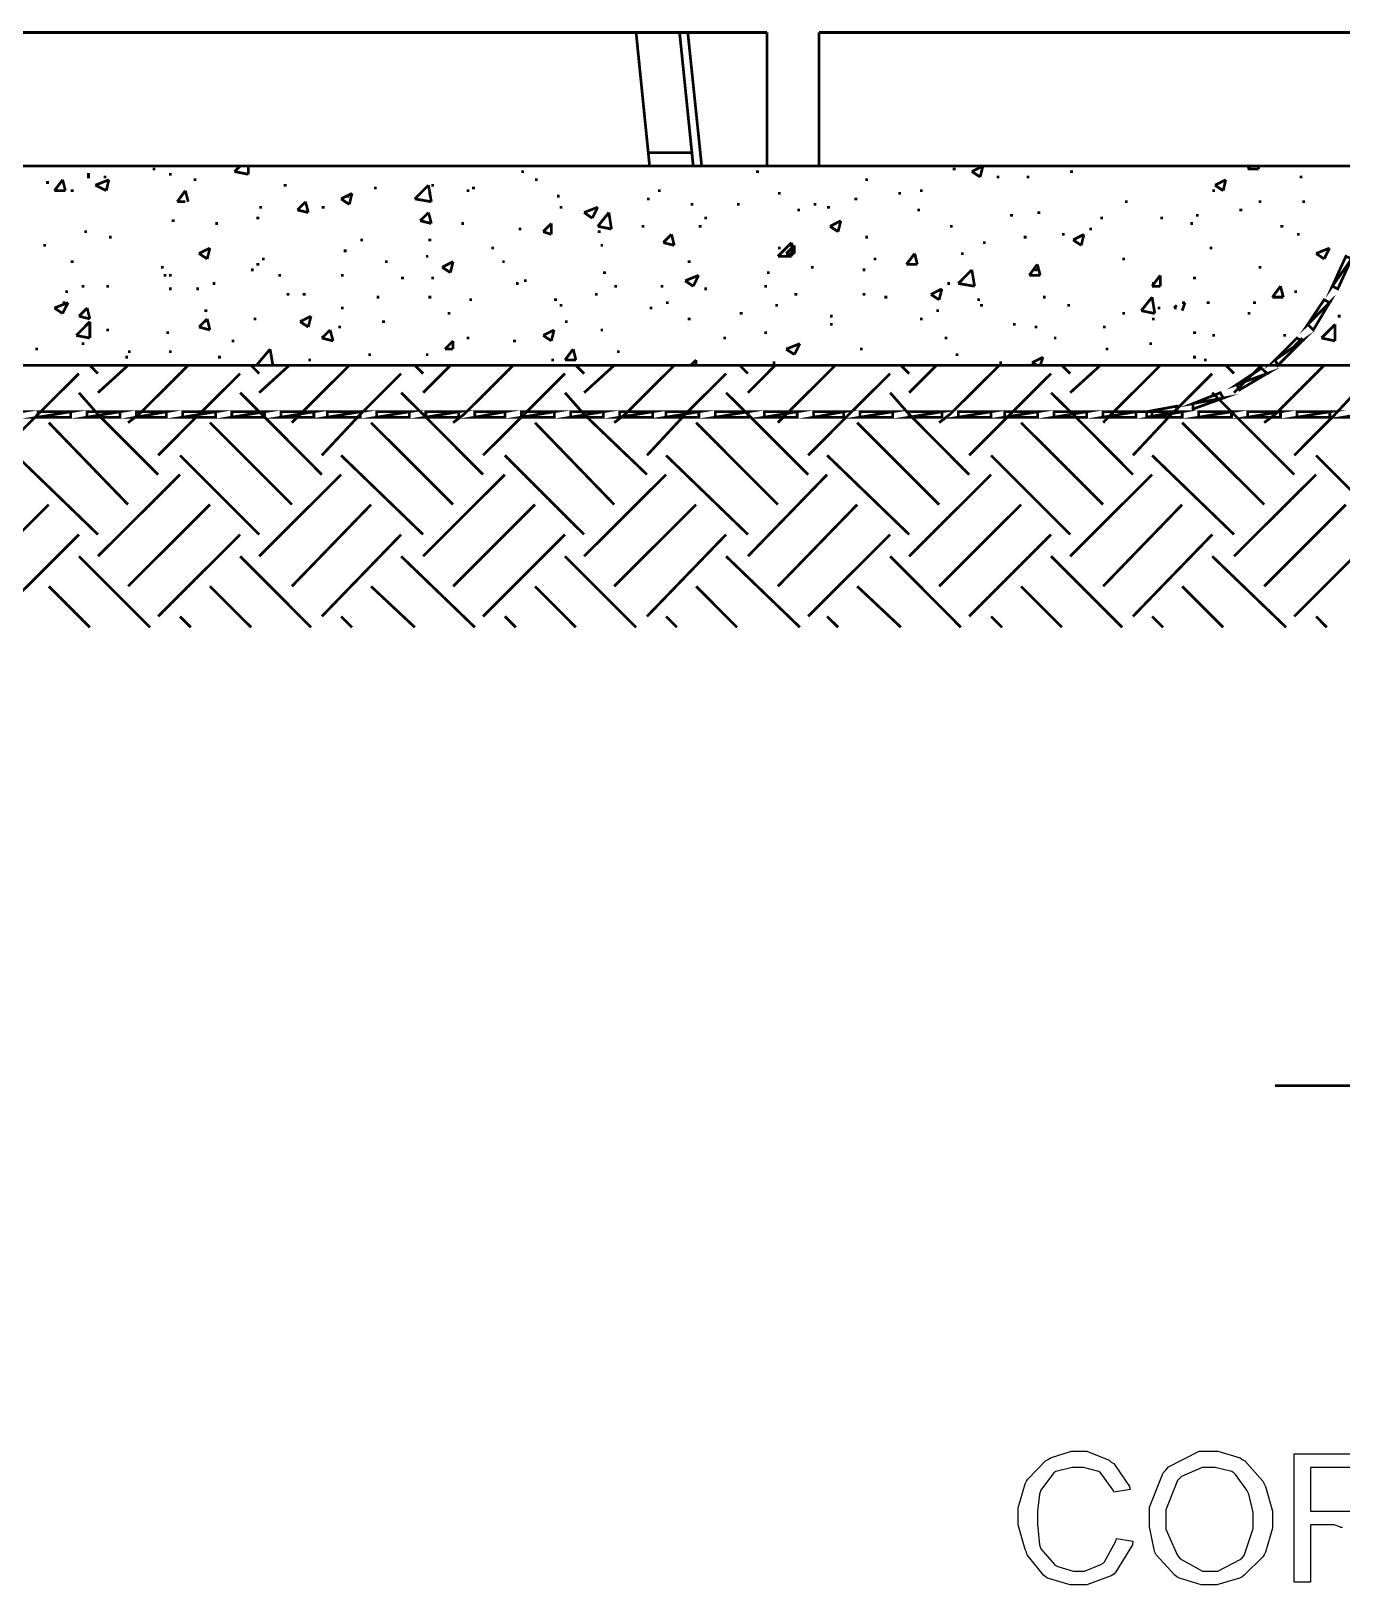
# Model space of a CAD drawing. Header units: metres. Extents: x 3290 to 4536, y 1562 to 1983.
# Drawn here: x 4028.72 to 4039.74, y 1669.07 to 1682.15 of the extents above; entities that cross this region are included whole.
import ezdxf

# ---------------------------------------------------------------- set-up
doc = ezdxf.new("R2010")
doc.units = ezdxf.units.M
for name, color, linetype in [('C00-00-00-BLACK', 7, 'Continuous'), ('C00-00-FF', 5, 'Continuous'), ('C00-FF-00', 3, 'Continuous'), ('C95-49-00', 34, 'Continuous')]:
    doc.layers.add(name, color=color, linetype=linetype)

msp = doc.modelspace()

# ---------------------------------------------------------------- linework, layer by layer
at = {"layer": 'C00-00-00-BLACK', "const_width": 0.0229}
for points in [[(4034.906, 1682.134), (4025.903, 1682.134)], [(4033.804, 1682.134), (4033.918, 1681.01)], [(4034.17, 1682.134), (4034.285, 1681.01)], [(4034.239, 1682.134), (4034.356, 1681.01)], [(4034.906, 1681.01), (4034.906, 1682.134)], [(4039.96, 1682.134), (4035.343, 1682.134)], [(4035.343, 1681.01), (4035.343, 1682.134)], [(4034.285, 1681.124), (4033.896, 1681.124)], [(4066.947, 1681.01), (4018.047, 1681.01)], [(4029.187, 1680.941), (4029.21, 1680.941)], [(4029.739, 1680.986), (4029.761, 1680.986)], [(4029.876, 1680.941), (4029.899, 1680.941)], [(4030.426, 1680.964), (4030.474, 1681.01)], [(4030.426, 1680.964), (4030.543, 1680.941)], [(4030.543, 1680.941), (4030.543, 1681.01)], [(4032.84, 1680.964), (4032.862, 1680.964)], [(4033.873, 1681.01), (4033.896, 1681.01)], [(4034.814, 1680.964), (4034.837, 1680.964)], [(4036.468, 1680.986), (4036.491, 1680.986)], [(4036.628, 1680.964), (4036.721, 1681.01)], [(4036.628, 1680.964), (4036.698, 1680.918)], [(4036.698, 1680.918), (4036.721, 1681.01)], [(4037.455, 1680.964), (4037.48, 1680.964)], [(4038.948, 1680.986), (4038.971, 1681.01)], [(4038.948, 1680.986), (4039.041, 1680.986)], [(4039.041, 1680.986), (4039.041, 1681.01)], [(4028.842, 1680.872), (4028.865, 1680.872)], [(4028.912, 1680.803), (4028.981, 1680.895)], [(4028.912, 1680.803), (4029.004, 1680.803)], [(4029.004, 1680.803), (4028.981, 1680.895)], [(4029.049, 1680.803), (4029.073, 1680.803)], [(4029.187, 1680.918), (4029.21, 1680.918)], [(4029.256, 1680.849), (4029.37, 1680.895)], [(4029.256, 1680.849), (4029.348, 1680.803)], [(4029.325, 1680.918), (4029.348, 1680.918)], [(4029.348, 1680.803), (4029.37, 1680.895)], [(4029.945, 1680.71), (4030.013, 1680.803)], [(4030.037, 1680.71), (4030.013, 1680.803)], [(4030.083, 1680.895), (4030.105, 1680.895)], [(4030.841, 1680.849), (4030.864, 1680.849)], [(4031.599, 1680.826), (4031.622, 1680.826)], [(4031.943, 1680.734), (4032.058, 1680.849)], [(4032.082, 1680.71), (4032.058, 1680.849)], [(4032.082, 1680.849), (4032.105, 1680.849)], [(4032.379, 1680.803), (4032.402, 1680.803)], [(4032.425, 1680.826), (4032.448, 1680.826)], [(4032.954, 1680.895), (4032.977, 1680.895)], [(4033.988, 1680.803), (4034.01, 1680.803)], [(4035.732, 1680.895), (4035.756, 1680.895)], [(4036.192, 1680.803), (4036.215, 1680.803)], [(4036.836, 1680.918), (4036.859, 1680.918)], [(4037.088, 1680.918), (4037.111, 1680.918)], [(4038.65, 1680.803), (4038.673, 1680.803)], [(4038.673, 1680.849), (4038.764, 1680.895)], [(4038.673, 1680.849), (4038.742, 1680.803)], [(4038.742, 1680.803), (4038.764, 1680.895)], [(4039.385, 1680.918), (4039.408, 1680.918)], [(4029.945, 1680.71), (4030.013, 1680.71)], [(4030.955, 1680.641), (4031.024, 1680.71)], [(4031.047, 1680.619), (4031.024, 1680.71)], [(4031.323, 1680.734), (4031.415, 1680.781)], [(4031.323, 1680.734), (4031.392, 1680.687)], [(4031.37, 1680.757), (4031.392, 1680.757)], [(4031.392, 1680.687), (4031.415, 1680.781)], [(4031.943, 1680.734), (4032.082, 1680.71)], [(4032.058, 1680.781), (4032.082, 1680.781)], [(4033.138, 1680.757), (4033.161, 1680.757)], [(4033.896, 1680.734), (4033.918, 1680.734)], [(4034.262, 1680.687), (4034.285, 1680.687)], [(4034.653, 1680.687), (4034.676, 1680.687)], [(4034.997, 1680.781), (4035.02, 1680.781)], [(4035.297, 1680.687), (4035.32, 1680.687)], [(4035.641, 1680.734), (4035.664, 1680.734)], [(4036.009, 1680.781), (4036.032, 1680.781)], [(4037.915, 1680.71), (4037.938, 1680.71)], [(4039.041, 1680.71), (4039.064, 1680.71)], [(4039.408, 1680.71), (4039.431, 1680.71)], [(4029.899, 1680.55), (4029.923, 1680.55)], [(4030.611, 1680.572), (4030.634, 1680.572)], [(4030.634, 1680.664), (4030.657, 1680.664)], [(4030.955, 1680.641), (4031.047, 1680.619)], [(4031.161, 1680.664), (4031.184, 1680.664)], [(4031.988, 1680.55), (4032.058, 1680.619)], [(4031.988, 1680.55), (4032.082, 1680.527)], [(4032.082, 1680.527), (4032.058, 1680.619)], [(4033.161, 1680.664), (4033.183, 1680.664)], [(4033.367, 1680.619), (4033.482, 1680.664)], [(4033.367, 1680.619), (4033.435, 1680.572)], [(4033.435, 1680.572), (4033.482, 1680.664)], [(4033.482, 1680.503), (4033.575, 1680.619)], [(4033.55, 1680.595), (4033.575, 1680.595)], [(4033.597, 1680.48), (4033.575, 1680.619)], [(4034.379, 1680.572), (4034.401, 1680.572)], [(4035.159, 1680.641), (4035.182, 1680.641)], [(4035.411, 1680.664), (4035.435, 1680.664)], [(4035.435, 1680.503), (4035.526, 1680.55)], [(4035.503, 1680.458), (4035.526, 1680.55)], [(4036.17, 1680.641), (4036.192, 1680.641)], [(4036.95, 1680.595), (4036.974, 1680.595)], [(4037.179, 1680.619), (4037.203, 1680.619)], [(4037.709, 1680.572), (4037.732, 1680.572)], [(4038.213, 1680.572), (4038.236, 1680.572)], [(4038.513, 1680.595), (4038.535, 1680.595)], [(4038.879, 1680.641), (4038.902, 1680.641)], [(4029.164, 1680.458), (4029.187, 1680.458)], [(4029.37, 1680.412), (4029.393, 1680.412)], [(4030.266, 1680.527), (4030.289, 1680.527)], [(4032.334, 1680.527), (4032.357, 1680.527)], [(4032.817, 1680.48), (4032.84, 1680.48)], [(4033.023, 1680.458), (4033.092, 1680.527)], [(4033.023, 1680.458), (4033.092, 1680.435)], [(4033.092, 1680.435), (4033.092, 1680.527)], [(4033.482, 1680.503), (4033.597, 1680.48)], [(4033.482, 1680.458), (4033.505, 1680.458)], [(4033.85, 1680.503), (4033.873, 1680.503)], [(4034.033, 1680.366), (4034.102, 1680.435)], [(4034.125, 1680.343), (4034.102, 1680.435)], [(4034.331, 1680.503), (4034.356, 1680.503)], [(4035.435, 1680.503), (4035.503, 1680.458)], [(4035.732, 1680.412), (4035.756, 1680.412)], [(4036.444, 1680.503), (4036.468, 1680.503)], [(4037.065, 1680.412), (4037.088, 1680.412)], [(4037.386, 1680.435), (4037.409, 1680.435)], [(4037.48, 1680.389), (4037.571, 1680.435)], [(4037.548, 1680.343), (4037.571, 1680.435)], [(4037.617, 1680.48), (4037.64, 1680.48)], [(4038.466, 1680.527), (4038.489, 1680.527)], [(4039.224, 1680.503), (4039.248, 1680.503)], [(4039.362, 1680.435), (4039.385, 1680.435)], [(4028.819, 1680.343), (4028.842, 1680.343)], [(4030.128, 1680.274), (4030.22, 1680.32)], [(4030.128, 1680.274), (4030.197, 1680.229)], [(4030.197, 1680.229), (4030.22, 1680.32)], [(4031.346, 1680.297), (4031.37, 1680.297)], [(4031.484, 1680.389), (4031.507, 1680.389)], [(4032.058, 1680.389), (4032.082, 1680.389)], [(4032.586, 1680.32), (4032.609, 1680.32)], [(4033.505, 1680.343), (4033.527, 1680.343)], [(4034.033, 1680.366), (4034.125, 1680.343)], [(4034.997, 1680.251), (4035.112, 1680.366)], [(4034.997, 1680.32), (4035.02, 1680.32)], [(4035.066, 1680.274), (4035.136, 1680.343)], [(4035.066, 1680.274), (4035.136, 1680.274)], [(4035.112, 1680.251), (4035.112, 1680.366)], [(4035.136, 1680.274), (4035.136, 1680.343)], [(4036.078, 1680.183), (4036.147, 1680.274)], [(4036.17, 1680.183), (4036.147, 1680.274)], [(4036.536, 1680.274), (4036.559, 1680.274)], [(4036.721, 1680.366), (4036.744, 1680.366)], [(4037.48, 1680.389), (4037.548, 1680.343)], [(4038.627, 1680.32), (4038.65, 1680.32)], [(4039.523, 1680.274), (4039.637, 1680.32)], [(4039.523, 1680.274), (4039.591, 1680.229)], [(4039.591, 1680.229), (4039.637, 1680.32)], [(4029.049, 1680.206), (4029.073, 1680.206)], [(4029.807, 1680.159), (4029.831, 1680.159)], [(4030.611, 1680.183), (4030.634, 1680.183)], [(4030.657, 1680.229), (4030.68, 1680.229)], [(4031.691, 1680.206), (4031.714, 1680.206)], [(4032.036, 1680.251), (4032.058, 1680.251)], [(4032.173, 1680.159), (4032.265, 1680.206)], [(4032.173, 1680.159), (4032.242, 1680.114)], [(4032.242, 1680.114), (4032.265, 1680.206)], [(4032.678, 1680.206), (4032.7, 1680.206)], [(4034.239, 1680.206), (4034.262, 1680.206)], [(4034.997, 1680.251), (4035.112, 1680.251)], [(4035.274, 1680.159), (4035.297, 1680.159)], [(4035.801, 1680.229), (4035.824, 1680.229)], [(4036.078, 1680.183), (4036.17, 1680.183)], [(4037.111, 1680.091), (4037.179, 1680.183)], [(4037.203, 1680.091), (4037.179, 1680.183)], [(4037.893, 1680.229), (4037.915, 1680.229)], [(4039.041, 1680.159), (4039.064, 1680.159)], [(4029.831, 1680.091), (4029.853, 1680.091)], [(4029.876, 1680.091), (4029.899, 1680.091)], [(4030.243, 1680.022), (4030.266, 1680.022)], [(4030.566, 1680.137), (4030.588, 1680.137)], [(4030.795, 1680.091), (4030.818, 1680.091)], [(4031.323, 1680.091), (4031.346, 1680.091)], [(4031.828, 1680.068), (4031.851, 1680.068)], [(4032.082, 1680.068), (4032.105, 1680.068)], [(4032.793, 1680.022), (4032.817, 1680.022)], [(4032.862, 1680.045), (4032.885, 1680.045)], [(4033.527, 1680.114), (4033.55, 1680.114)], [(4034.217, 1680.045), (4034.331, 1680.091)], [(4034.217, 1680.045), (4034.285, 1679.999)], [(4034.285, 1679.999), (4034.331, 1680.091)], [(4034.906, 1680.114), (4034.929, 1680.114)], [(4035.709, 1680.137), (4035.732, 1680.137)], [(4036.422, 1680.022), (4036.444, 1680.022)], [(4036.514, 1680.022), (4036.628, 1680.137)], [(4036.514, 1680.022), (4036.651, 1679.999)], [(4036.651, 1679.999), (4036.628, 1680.137)], [(4037.111, 1680.091), (4037.203, 1680.091)], [(4037.157, 1680.137), (4037.179, 1680.137)], [(4038.144, 1679.999), (4038.213, 1680.091)], [(4038.144, 1680.022), (4038.167, 1680.022)], [(4038.213, 1679.999), (4038.213, 1680.091)], [(4038.489, 1680.068), (4038.513, 1680.068)], [(4029.004, 1679.954), (4029.027, 1679.954)], [(4029.141, 1679.999), (4029.164, 1679.999)], [(4029.348, 1679.999), (4029.37, 1679.999)], [(4029.876, 1679.977), (4029.899, 1679.977)], [(4030.105, 1679.977), (4030.128, 1679.977)], [(4030.864, 1679.93), (4030.887, 1679.93)], [(4031.001, 1679.93), (4031.024, 1679.93)], [(4031.622, 1679.907), (4031.644, 1679.907)], [(4032.058, 1679.907), (4032.082, 1679.907)], [(4032.402, 1679.885), (4032.425, 1679.885)], [(4033.114, 1679.885), (4033.138, 1679.885)], [(4033.459, 1679.93), (4033.482, 1679.93)], [(4033.62, 1679.999), (4033.643, 1679.999)], [(4034.01, 1679.999), (4034.033, 1679.999)], [(4034.379, 1679.977), (4034.401, 1679.977)], [(4034.883, 1679.999), (4034.906, 1679.999)], [(4035.136, 1679.93), (4035.159, 1679.93)], [(4035.709, 1679.93), (4035.732, 1679.93)], [(4035.893, 1679.907), (4035.918, 1679.907)], [(4036.284, 1679.93), (4036.376, 1679.977)], [(4036.284, 1679.93), (4036.353, 1679.885)], [(4036.353, 1679.885), (4036.376, 1679.977)], [(4036.674, 1679.885), (4036.698, 1679.885)], [(4037.226, 1679.907), (4037.248, 1679.907)], [(4038.053, 1679.793), (4038.144, 1679.907)], [(4038.144, 1679.999), (4038.213, 1679.999)], [(4038.167, 1679.77), (4038.144, 1679.907)], [(4039.156, 1679.907), (4039.224, 1679.999)], [(4039.156, 1679.907), (4039.248, 1679.907)], [(4039.248, 1679.907), (4039.224, 1679.999)], [(4039.34, 1679.954), (4039.362, 1679.954)], [(4028.912, 1679.816), (4029.027, 1679.861)], [(4028.912, 1679.816), (4028.981, 1679.77)], [(4028.981, 1679.77), (4029.027, 1679.861)], [(4028.981, 1679.861), (4029.004, 1679.861)], [(4029.118, 1679.747), (4029.187, 1679.816)], [(4029.21, 1679.724), (4029.187, 1679.816)], [(4030.174, 1679.793), (4030.197, 1679.793)], [(4031.323, 1679.816), (4031.346, 1679.816)], [(4032.219, 1679.77), (4032.242, 1679.77)], [(4033.161, 1679.839), (4033.183, 1679.839)], [(4033.918, 1679.816), (4033.941, 1679.816)], [(4034.056, 1679.861), (4034.079, 1679.861)], [(4034.676, 1679.77), (4034.7, 1679.77)], [(4034.974, 1679.839), (4034.997, 1679.839)], [(4036.33, 1679.793), (4036.353, 1679.793)], [(4036.698, 1679.839), (4036.721, 1679.839)], [(4037.432, 1679.839), (4037.455, 1679.839)], [(4037.893, 1679.77), (4037.915, 1679.77)], [(4038.053, 1679.793), (4038.167, 1679.77)], [(4038.19, 1679.816), (4038.213, 1679.816)], [(4038.329, 1679.816), (4038.352, 1679.839)], [(4038.329, 1679.816), (4038.352, 1679.816)], [(4038.397, 1679.861), (4038.421, 1679.861)], [(4038.397, 1679.793), (4038.421, 1679.861)], [(4038.604, 1679.861), (4038.627, 1679.861)], [(4038.948, 1679.77), (4038.971, 1679.77)], [(4038.994, 1679.861), (4039.017, 1679.861)], [(4029.096, 1679.585), (4029.21, 1679.701)], [(4029.118, 1679.747), (4029.21, 1679.724)], [(4029.21, 1679.563), (4029.21, 1679.701)], [(4029.348, 1679.631), (4029.37, 1679.631)], [(4030.128, 1679.656), (4030.197, 1679.724)], [(4030.128, 1679.656), (4030.22, 1679.631)], [(4030.22, 1679.631), (4030.197, 1679.724)], [(4030.588, 1679.724), (4030.611, 1679.724)], [(4030.978, 1679.701), (4031.07, 1679.747)], [(4030.978, 1679.701), (4031.047, 1679.656)], [(4031.047, 1679.656), (4031.07, 1679.747)], [(4031.161, 1679.563), (4031.231, 1679.631)], [(4031.255, 1679.539), (4031.231, 1679.631)], [(4031.301, 1679.656), (4031.323, 1679.656)], [(4031.667, 1679.701), (4031.691, 1679.701)], [(4033.023, 1679.585), (4033.114, 1679.631)], [(4033.092, 1679.539), (4033.114, 1679.631)], [(4033.206, 1679.701), (4033.229, 1679.701)], [(4033.505, 1679.631), (4033.527, 1679.631)], [(4034.239, 1679.724), (4034.262, 1679.724)], [(4035.435, 1679.747), (4035.457, 1679.747)], [(4035.435, 1679.678), (4035.457, 1679.678)], [(4036.192, 1679.724), (4036.215, 1679.724)], [(4036.974, 1679.678), (4036.997, 1679.678)], [(4037.157, 1679.656), (4037.179, 1679.656)], [(4037.732, 1679.656), (4037.754, 1679.656)], [(4038.144, 1679.724), (4038.167, 1679.724)], [(4039.569, 1679.563), (4039.683, 1679.678)], [(4039.683, 1679.539), (4039.683, 1679.678)], [(4039.706, 1679.747), (4039.729, 1679.747)], [(4029.096, 1679.585), (4029.21, 1679.563)], [(4029.141, 1679.516), (4029.164, 1679.516)], [(4029.853, 1679.608), (4029.876, 1679.608)], [(4030.404, 1679.539), (4030.426, 1679.539)], [(4031.161, 1679.563), (4031.255, 1679.539)], [(4032.196, 1679.47), (4032.265, 1679.539)], [(4032.265, 1679.47), (4032.265, 1679.539)], [(4032.379, 1679.563), (4032.402, 1679.563)], [(4032.77, 1679.539), (4032.793, 1679.539)], [(4033.023, 1679.585), (4033.092, 1679.539)], [(4034.539, 1679.563), (4034.561, 1679.563)], [(4034.883, 1679.608), (4034.906, 1679.608)], [(4035.066, 1679.47), (4035.182, 1679.516)], [(4035.136, 1679.424), (4035.182, 1679.516)], [(4036.399, 1679.563), (4036.422, 1679.563)], [(4037.318, 1679.563), (4037.34, 1679.563)], [(4038.122, 1679.516), (4038.144, 1679.516)], [(4038.489, 1679.608), (4038.513, 1679.608)], [(4038.65, 1679.585), (4038.673, 1679.585)], [(4039.248, 1679.585), (4039.271, 1679.585)], [(4039.569, 1679.563), (4039.683, 1679.539)], [(4028.75, 1679.47), (4028.773, 1679.47)], [(4029.508, 1679.402), (4029.531, 1679.402)], [(4029.531, 1679.448), (4029.554, 1679.448)], [(4029.876, 1679.448), (4029.899, 1679.448)], [(4030.289, 1679.402), (4030.312, 1679.402)], [(4030.611, 1679.333), (4030.726, 1679.47)], [(4030.749, 1679.333), (4030.726, 1679.47)], [(4031.047, 1679.379), (4031.07, 1679.379)], [(4031.552, 1679.424), (4031.575, 1679.424)], [(4032.036, 1679.424), (4032.058, 1679.424)], [(4032.196, 1679.47), (4032.265, 1679.47)], [(4033.092, 1679.379), (4033.114, 1679.379)], [(4033.206, 1679.379), (4033.275, 1679.47)], [(4033.206, 1679.379), (4033.298, 1679.379)], [(4033.298, 1679.379), (4033.275, 1679.47)], [(4033.643, 1679.448), (4033.666, 1679.448)], [(4034.262, 1679.333), (4034.309, 1679.379)], [(4034.309, 1679.333), (4034.309, 1679.379)], [(4035.066, 1679.47), (4035.136, 1679.424)], [(4035.687, 1679.47), (4035.709, 1679.47)], [(4036.491, 1679.424), (4036.514, 1679.424)], [(4037.134, 1679.356), (4037.226, 1679.402)], [(4037.203, 1679.333), (4037.226, 1679.402)], [(4037.754, 1679.47), (4037.777, 1679.47)], [(4038.489, 1679.402), (4038.513, 1679.402)], [(4038.581, 1679.379), (4038.604, 1679.379)], [(4020.849, 1679.333), (4039.96, 1679.333)], [(4030.611, 1679.333), (4030.726, 1679.333)], [(4031.323, 1679.333), (4031.346, 1679.333)], [(4031.805, 1679.333), (4031.828, 1679.333)], [(4034.952, 1679.356), (4034.974, 1679.356)], [(4036.859, 1679.356), (4036.882, 1679.356)], [(4037.134, 1679.356), (4037.179, 1679.333)], [(4039.179, 1673.273), (4040.441, 1673.273)]]:
    msp.add_lwpolyline(points, dxfattribs=at)
at = {"layer": 'C00-00-00-BLACK'}
for points in [[(4037.846, 1669.462), (4037.983, 1669.439), (4037.978, 1669.41), (4037.84, 1669.181), (4037.823, 1669.163), (4037.799, 1669.147), (4037.594, 1669.072), (4037.525, 1669.072), (4037.455, 1669.072), (4037.265, 1669.13), (4037.248, 1669.141), (4037.231, 1669.153), (4037.093, 1669.325), (4037.088, 1669.347), (4037.076, 1669.37), (4037.019, 1669.576), (4037.019, 1669.645), (4037.019, 1669.72), (4037.076, 1669.923), (4037.088, 1669.945), (4037.099, 1669.962), (4037.248, 1670.116), (4037.271, 1670.128), (4037.289, 1670.14), (4037.465, 1670.197), (4037.525, 1670.197), (4037.594, 1670.197), (4037.783, 1670.122), (4037.8, 1670.105), (4037.823, 1670.094), (4037.955, 1669.899), (4037.961, 1669.876), (4037.823, 1669.853), (4037.817, 1669.87), (4037.72, 1670.002), (4037.709, 1670.014), (4037.696, 1670.025), (4037.568, 1670.059), (4037.525, 1670.059), (4037.473, 1670.059), (4037.335, 1670.025), (4037.318, 1670.014), (4037.306, 1670.002), (4037.208, 1669.87), (4037.203, 1669.853), (4037.197, 1669.836), (4037.179, 1669.692), (4037.179, 1669.645), (4037.179, 1669.582), (4037.197, 1669.41), (4037.203, 1669.392), (4037.208, 1669.376), (4037.323, 1669.244), (4037.34, 1669.232), (4037.351, 1669.227), (4037.481, 1669.187), (4037.525, 1669.187), (4037.576, 1669.187), (4037.714, 1669.244), (4037.732, 1669.255), (4037.743, 1669.267), (4037.84, 1669.44), (4037.846, 1669.462)], [(4038.122, 1669.623), (4038.122, 1669.726), (4038.236, 1670.014), (4038.26, 1670.036), (4038.282, 1670.066), (4038.541, 1670.197), (4038.627, 1670.197), (4038.696, 1670.197), (4038.885, 1670.14), (4038.902, 1670.128), (4038.924, 1670.116), (4039.075, 1669.945), (4039.087, 1669.921), (4039.098, 1669.899), (4039.156, 1669.692), (4039.156, 1669.623), (4039.156, 1669.548), (4039.098, 1669.347), (4039.087, 1669.324), (4039.075, 1669.307), (4038.919, 1669.153), (4038.902, 1669.141), (4038.879, 1669.13), (4038.69, 1669.072), (4038.627, 1669.072), (4038.558, 1669.072), (4038.375, 1669.13), (4038.352, 1669.141), (4038.335, 1669.153), (4038.178, 1669.325), (4038.167, 1669.347), (4038.161, 1669.37), (4038.122, 1669.56), (4038.122, 1669.623)], [(4038.26, 1669.623), (4038.26, 1669.542), (4038.357, 1669.319), (4038.375, 1669.301), (4038.392, 1669.285), (4038.568, 1669.187), (4038.627, 1669.187), (4038.696, 1669.187), (4038.885, 1669.285), (4038.902, 1669.301), (4038.919, 1669.319), (4038.994, 1669.547), (4038.994, 1669.623), (4038.994, 1669.68), (4038.959, 1669.836), (4038.948, 1669.853), (4038.942, 1669.87), (4038.845, 1670.002), (4038.833, 1670.014), (4038.816, 1670.025), (4038.675, 1670.059), (4038.627, 1670.059), (4038.564, 1670.059), (4038.392, 1669.985), (4038.375, 1669.967), (4038.357, 1669.95), (4038.26, 1669.704), (4038.26, 1669.623)], [(4039.477, 1669.691), (4039.797, 1669.691), (4039.832, 1669.691), (4039.93, 1669.709), (4039.936, 1669.714), (4039.948, 1669.72), (4040.022, 1669.773), (4040.028, 1669.784), (4040.033, 1669.79), (4040.051, 1669.855), (4040.051, 1669.876), (4040.051, 1669.911), (4040.017, 1670.002), (4040.006, 1670.014), (4039.994, 1670.02), (4039.865, 1670.059), (4039.822, 1670.059), (4039.477, 1670.059), (4039.477, 1669.691)]]:
    msp.add_lwpolyline(points, close=True, dxfattribs=at)
msp.add_lwpolyline([(4039.745, 1669.554), (4039.729, 1669.554), (4039.723, 1669.56), (4039.676, 1669.576), (4039.66, 1669.576), (4039.477, 1669.576), (4039.477, 1669.095), (4039.34, 1669.095), (4039.34, 1669.095), (4039.34, 1670.174), (4039.822, 1670.174)], dxfattribs=at)
at = {"layer": 'C00-00-FF', "const_width": 0.0229}
msp.add_lwpolyline([(4039.408, 1679.563), (4039.34, 1679.494)], dxfattribs=at)
at = {"layer": 'C00-FF-00', "const_width": 0.0229}
for points in [[(4039.706, 1679.977), (4039.66, 1679.999), (4039.822, 1680.229), (4039.706, 1679.977)], [(4039.66, 1679.999), (4039.822, 1680.229), (4039.774, 1680.251), (4039.66, 1679.999)], [(4039.453, 1679.678), (4039.637, 1679.861), (4039.591, 1679.885), (4039.453, 1679.678)], [(4039.5, 1679.631), (4039.453, 1679.678), (4039.637, 1679.861), (4039.5, 1679.631)], [(4039.179, 1679.379), (4039.408, 1679.539), (4039.362, 1679.563), (4039.179, 1679.379)], [(4039.201, 1679.333), (4039.179, 1679.379), (4039.408, 1679.539), (4039.201, 1679.333)], [(4038.857, 1679.172), (4039.111, 1679.264), (4039.064, 1679.31), (4038.857, 1679.172)], [(4038.879, 1679.127), (4038.857, 1679.172), (4039.111, 1679.264), (4038.879, 1679.127)], [(4038.489, 1679.012), (4038.742, 1679.058), (4038.718, 1679.103), (4038.489, 1679.012)], [(4038.098, 1678.943), (4038.352, 1678.943), (4038.352, 1678.99), (4038.098, 1678.943)], [(4038.489, 1678.966), (4038.489, 1679.012), (4038.742, 1679.058), (4038.489, 1678.966)], [(4028.36, 1678.943), (4028.36, 1678.897), (4028.636, 1678.943), (4028.36, 1678.943)], [(4028.773, 1678.897), (4029.049, 1678.943), (4029.049, 1678.897), (4028.773, 1678.897)], [(4028.773, 1678.943), (4028.773, 1678.897), (4029.049, 1678.943), (4028.773, 1678.943)], [(4029.187, 1678.897), (4029.464, 1678.943), (4029.464, 1678.897), (4029.187, 1678.897)], [(4029.187, 1678.943), (4029.187, 1678.897), (4029.464, 1678.943), (4029.187, 1678.943)], [(4029.6, 1678.897), (4029.853, 1678.943), (4029.853, 1678.897), (4029.6, 1678.897)], [(4029.6, 1678.943), (4029.6, 1678.897), (4029.853, 1678.943), (4029.6, 1678.943)], [(4029.991, 1678.897), (4030.267, 1678.943), (4030.267, 1678.897), (4029.991, 1678.897)], [(4029.991, 1678.943), (4029.991, 1678.897), (4030.267, 1678.943), (4029.991, 1678.943)], [(4030.404, 1678.897), (4030.68, 1678.943), (4030.68, 1678.897), (4030.404, 1678.897)], [(4030.404, 1678.943), (4030.404, 1678.897), (4030.68, 1678.943), (4030.404, 1678.943)], [(4030.818, 1678.897), (4031.094, 1678.943), (4031.094, 1678.897), (4030.818, 1678.897)], [(4030.818, 1678.943), (4030.818, 1678.897), (4031.094, 1678.943), (4030.818, 1678.943)], [(4031.207, 1678.897), (4031.484, 1678.943), (4031.484, 1678.897), (4031.207, 1678.897)], [(4031.207, 1678.943), (4031.207, 1678.897), (4031.484, 1678.943), (4031.207, 1678.943)], [(4031.622, 1678.897), (4031.898, 1678.943), (4031.898, 1678.897), (4031.622, 1678.897)], [(4031.622, 1678.943), (4031.622, 1678.897), (4031.898, 1678.943), (4031.622, 1678.943)], [(4032.036, 1678.897), (4032.312, 1678.943), (4032.312, 1678.897), (4032.036, 1678.897)], [(4032.036, 1678.943), (4032.036, 1678.897), (4032.312, 1678.943), (4032.036, 1678.943)], [(4032.448, 1678.897), (4032.702, 1678.943), (4032.702, 1678.897), (4032.448, 1678.897)], [(4032.448, 1678.943), (4032.448, 1678.897), (4032.702, 1678.943), (4032.448, 1678.943)], [(4032.84, 1678.897), (4033.116, 1678.943), (4033.116, 1678.897), (4032.84, 1678.897)], [(4032.84, 1678.943), (4032.84, 1678.897), (4033.116, 1678.943), (4032.84, 1678.943)], [(4033.253, 1678.897), (4033.529, 1678.943), (4033.529, 1678.897), (4033.253, 1678.897)], [(4033.253, 1678.943), (4033.253, 1678.897), (4033.529, 1678.943), (4033.253, 1678.943)], [(4033.666, 1678.897), (4033.943, 1678.943), (4033.943, 1678.897), (4033.666, 1678.897)], [(4033.666, 1678.943), (4033.666, 1678.897), (4033.943, 1678.943), (4033.666, 1678.943)], [(4034.056, 1678.897), (4034.332, 1678.943), (4034.332, 1678.897), (4034.056, 1678.897)], [(4034.056, 1678.943), (4034.056, 1678.897), (4034.332, 1678.943), (4034.056, 1678.943)], [(4034.47, 1678.897), (4034.747, 1678.943), (4034.747, 1678.897), (4034.47, 1678.897)], [(4034.47, 1678.943), (4034.47, 1678.897), (4034.747, 1678.943), (4034.47, 1678.943)], [(4034.883, 1678.897), (4035.159, 1678.943), (4035.159, 1678.897), (4034.883, 1678.897)], [(4034.883, 1678.943), (4034.883, 1678.897), (4035.159, 1678.943), (4034.883, 1678.943)], [(4035.297, 1678.897), (4035.55, 1678.943), (4035.55, 1678.897), (4035.297, 1678.897)], [(4035.297, 1678.943), (4035.297, 1678.897), (4035.55, 1678.943), (4035.297, 1678.943)], [(4035.687, 1678.897), (4035.963, 1678.943), (4035.963, 1678.897), (4035.687, 1678.897)], [(4035.687, 1678.943), (4035.687, 1678.897), (4035.963, 1678.943), (4035.687, 1678.943)], [(4036.101, 1678.897), (4036.377, 1678.943), (4036.377, 1678.897), (4036.101, 1678.897)], [(4036.101, 1678.943), (4036.101, 1678.897), (4036.377, 1678.943), (4036.101, 1678.943)], [(4036.514, 1678.897), (4036.79, 1678.943), (4036.79, 1678.897), (4036.514, 1678.897)], [(4036.514, 1678.943), (4036.514, 1678.897), (4036.79, 1678.943), (4036.514, 1678.943)], [(4036.905, 1678.897), (4037.181, 1678.943), (4037.181, 1678.897), (4036.905, 1678.897)], [(4036.905, 1678.943), (4036.905, 1678.897), (4037.181, 1678.943), (4036.905, 1678.943)], [(4037.318, 1678.897), (4037.594, 1678.943), (4037.594, 1678.897), (4037.318, 1678.897)], [(4037.318, 1678.943), (4037.318, 1678.897), (4037.594, 1678.943), (4037.318, 1678.943)], [(4037.732, 1678.897), (4038.008, 1678.943), (4038.008, 1678.897), (4037.732, 1678.897)], [(4037.732, 1678.943), (4037.732, 1678.897), (4038.008, 1678.943), (4037.732, 1678.943)], [(4038.144, 1678.897), (4038.397, 1678.943), (4038.397, 1678.897), (4038.144, 1678.897)], [(4038.098, 1678.897), (4038.098, 1678.943), (4038.352, 1678.943), (4038.098, 1678.897)], [(4038.144, 1678.943), (4038.144, 1678.897), (4038.397, 1678.943), (4038.144, 1678.943)], [(4038.535, 1678.897), (4038.812, 1678.943), (4038.812, 1678.897), (4038.535, 1678.897)], [(4038.535, 1678.943), (4038.535, 1678.897), (4038.812, 1678.943), (4038.535, 1678.943)], [(4038.948, 1678.897), (4039.224, 1678.943), (4039.224, 1678.897), (4038.948, 1678.897)], [(4038.948, 1678.943), (4038.948, 1678.897), (4039.224, 1678.943), (4038.948, 1678.943)], [(4039.362, 1678.897), (4039.639, 1678.943), (4039.639, 1678.897), (4039.362, 1678.897)], [(4039.362, 1678.943), (4039.362, 1678.897), (4039.639, 1678.943), (4039.362, 1678.943)], [(4039.752, 1678.897), (4040.028, 1678.943), (4040.028, 1678.897), (4039.752, 1678.897)]]:
    msp.add_lwpolyline(points, close=True, dxfattribs=at)
at = {"layer": 'C00-FF-00'}
for points in [[(4039.66, 1679.999), (4039.822, 1680.229), (4039.774, 1680.251), (4039.66, 1679.999)], [(4039.706, 1679.977), (4039.66, 1679.999), (4039.822, 1680.229), (4039.706, 1679.977)], [(4039.453, 1679.678), (4039.637, 1679.861), (4039.591, 1679.885), (4039.453, 1679.678)], [(4039.5, 1679.631), (4039.453, 1679.678), (4039.637, 1679.861), (4039.5, 1679.631)], [(4039.179, 1679.379), (4039.408, 1679.539), (4039.362, 1679.563), (4039.179, 1679.379)], [(4039.201, 1679.333), (4039.179, 1679.379), (4039.408, 1679.539), (4039.201, 1679.333)], [(4038.857, 1679.172), (4039.111, 1679.264), (4039.064, 1679.31), (4038.857, 1679.172)], [(4038.879, 1679.127), (4038.857, 1679.172), (4039.111, 1679.264), (4038.879, 1679.127)], [(4038.098, 1678.943), (4038.352, 1678.943), (4038.352, 1678.99), (4038.098, 1678.943)], [(4038.489, 1679.012), (4038.742, 1679.058), (4038.718, 1679.103), (4038.489, 1679.012)], [(4038.489, 1678.966), (4038.489, 1679.012), (4038.742, 1679.058), (4038.489, 1678.966)], [(4028.773, 1678.943), (4028.773, 1678.897), (4029.049, 1678.943), (4028.773, 1678.943)], [(4028.773, 1678.897), (4029.049, 1678.943), (4029.049, 1678.897), (4028.773, 1678.897)], [(4029.187, 1678.943), (4029.187, 1678.897), (4029.464, 1678.943), (4029.187, 1678.943)], [(4029.187, 1678.897), (4029.464, 1678.943), (4029.464, 1678.897), (4029.187, 1678.897)], [(4029.6, 1678.943), (4029.6, 1678.897), (4029.853, 1678.943), (4029.6, 1678.943)], [(4029.6, 1678.897), (4029.853, 1678.943), (4029.853, 1678.897), (4029.6, 1678.897)], [(4029.991, 1678.943), (4029.991, 1678.897), (4030.267, 1678.943), (4029.991, 1678.943)], [(4029.991, 1678.897), (4030.267, 1678.943), (4030.267, 1678.897), (4029.991, 1678.897)], [(4030.404, 1678.943), (4030.404, 1678.897), (4030.68, 1678.943), (4030.404, 1678.943)], [(4030.404, 1678.897), (4030.68, 1678.943), (4030.68, 1678.897), (4030.404, 1678.897)], [(4030.818, 1678.943), (4030.818, 1678.897), (4031.094, 1678.943), (4030.818, 1678.943)], [(4030.818, 1678.897), (4031.094, 1678.943), (4031.094, 1678.897), (4030.818, 1678.897)], [(4031.207, 1678.943), (4031.207, 1678.897), (4031.484, 1678.943), (4031.207, 1678.943)], [(4031.207, 1678.897), (4031.484, 1678.943), (4031.484, 1678.897), (4031.207, 1678.897)], [(4031.622, 1678.943), (4031.622, 1678.897), (4031.898, 1678.943), (4031.622, 1678.943)], [(4031.622, 1678.897), (4031.898, 1678.943), (4031.898, 1678.897), (4031.622, 1678.897)], [(4032.036, 1678.943), (4032.036, 1678.897), (4032.312, 1678.943), (4032.036, 1678.943)], [(4032.036, 1678.897), (4032.312, 1678.943), (4032.312, 1678.897), (4032.036, 1678.897)], [(4032.448, 1678.943), (4032.448, 1678.897), (4032.702, 1678.943), (4032.448, 1678.943)], [(4032.448, 1678.897), (4032.702, 1678.943), (4032.702, 1678.897), (4032.448, 1678.897)], [(4032.84, 1678.943), (4032.84, 1678.897), (4033.116, 1678.943), (4032.84, 1678.943)], [(4032.84, 1678.897), (4033.116, 1678.943), (4033.116, 1678.897), (4032.84, 1678.897)], [(4033.253, 1678.943), (4033.253, 1678.897), (4033.529, 1678.943), (4033.253, 1678.943)], [(4033.253, 1678.897), (4033.529, 1678.943), (4033.529, 1678.897), (4033.253, 1678.897)], [(4033.666, 1678.943), (4033.666, 1678.897), (4033.943, 1678.943), (4033.666, 1678.943)], [(4033.666, 1678.897), (4033.943, 1678.943), (4033.943, 1678.897), (4033.666, 1678.897)], [(4034.056, 1678.943), (4034.056, 1678.897), (4034.332, 1678.943), (4034.056, 1678.943)], [(4034.056, 1678.897), (4034.332, 1678.943), (4034.332, 1678.897), (4034.056, 1678.897)], [(4034.47, 1678.943), (4034.47, 1678.897), (4034.747, 1678.943), (4034.47, 1678.943)], [(4034.47, 1678.897), (4034.747, 1678.943), (4034.747, 1678.897), (4034.47, 1678.897)], [(4034.883, 1678.943), (4034.883, 1678.897), (4035.159, 1678.943), (4034.883, 1678.943)], [(4034.883, 1678.897), (4035.159, 1678.943), (4035.159, 1678.897), (4034.883, 1678.897)], [(4035.297, 1678.943), (4035.297, 1678.897), (4035.55, 1678.943), (4035.297, 1678.943)], [(4035.297, 1678.897), (4035.55, 1678.943), (4035.55, 1678.897), (4035.297, 1678.897)], [(4035.687, 1678.943), (4035.687, 1678.897), (4035.963, 1678.943), (4035.687, 1678.943)], [(4035.687, 1678.897), (4035.963, 1678.943), (4035.963, 1678.897), (4035.687, 1678.897)], [(4036.101, 1678.943), (4036.101, 1678.897), (4036.377, 1678.943), (4036.101, 1678.943)], [(4036.101, 1678.897), (4036.377, 1678.943), (4036.377, 1678.897), (4036.101, 1678.897)], [(4036.514, 1678.943), (4036.514, 1678.897), (4036.79, 1678.943), (4036.514, 1678.943)], [(4036.514, 1678.897), (4036.79, 1678.943), (4036.79, 1678.897), (4036.514, 1678.897)], [(4036.905, 1678.943), (4036.905, 1678.897), (4037.181, 1678.943), (4036.905, 1678.943)], [(4036.905, 1678.897), (4037.181, 1678.943), (4037.181, 1678.897), (4036.905, 1678.897)], [(4037.318, 1678.943), (4037.318, 1678.897), (4037.594, 1678.943), (4037.318, 1678.943)], [(4037.318, 1678.897), (4037.594, 1678.943), (4037.594, 1678.897), (4037.318, 1678.897)], [(4037.732, 1678.943), (4037.732, 1678.897), (4038.008, 1678.943), (4037.732, 1678.943)], [(4037.732, 1678.897), (4038.008, 1678.943), (4038.008, 1678.897), (4037.732, 1678.897)], [(4038.098, 1678.897), (4038.098, 1678.943), (4038.352, 1678.943), (4038.098, 1678.897)], [(4038.144, 1678.943), (4038.144, 1678.897), (4038.397, 1678.943), (4038.144, 1678.943)], [(4038.144, 1678.897), (4038.397, 1678.943), (4038.397, 1678.897), (4038.144, 1678.897)], [(4038.535, 1678.943), (4038.535, 1678.897), (4038.812, 1678.943), (4038.535, 1678.943)], [(4038.535, 1678.897), (4038.812, 1678.943), (4038.812, 1678.897), (4038.535, 1678.897)], [(4038.948, 1678.943), (4038.948, 1678.897), (4039.224, 1678.943), (4038.948, 1678.943)], [(4038.948, 1678.897), (4039.224, 1678.943), (4039.224, 1678.897), (4038.948, 1678.897)], [(4039.362, 1678.943), (4039.362, 1678.897), (4039.639, 1678.943), (4039.362, 1678.943)], [(4039.362, 1678.897), (4039.639, 1678.943), (4039.639, 1678.897), (4039.362, 1678.897)]]:
    msp.add_lwpolyline(points, close=True, dxfattribs=at)
at = {"layer": 'C95-49-00', "const_width": 0.0229}
for points in [[(4028.429, 1678.576), (4028.773, 1678.921), (4029.118, 1679.264)], [(4029.278, 1679.264), (4029.21, 1679.333)], [(4029.278, 1679.103), (4029.531, 1679.333)], [(4029.531, 1678.851), (4029.623, 1678.921), (4030.037, 1679.333)], [(4029.784, 1678.576), (4030.128, 1678.921), (4030.474, 1679.264)], [(4030.634, 1679.264), (4030.566, 1679.333)], [(4030.634, 1679.103), (4030.887, 1679.333)], [(4030.909, 1678.851), (4030.978, 1678.921), (4031.392, 1679.333)], [(4031.161, 1678.576), (4031.484, 1678.921), (4031.828, 1679.264)], [(4032.013, 1679.264), (4031.943, 1679.333)], [(4032.013, 1679.103), (4032.242, 1679.333)], [(4032.265, 1678.851), (4032.357, 1678.921), (4032.77, 1679.333)], [(4032.517, 1678.576), (4032.862, 1678.921), (4033.206, 1679.264)], [(4033.367, 1679.264), (4033.298, 1679.333)], [(4033.367, 1679.103), (4033.62, 1679.333)], [(4033.62, 1678.851), (4033.712, 1678.921), (4034.125, 1679.333)], [(4033.896, 1678.576), (4034.217, 1678.921), (4034.561, 1679.264)], [(4034.745, 1679.264), (4034.676, 1679.333)], [(4034.745, 1679.103), (4034.974, 1679.333)], [(4034.997, 1678.851), (4035.066, 1678.921), (4035.48, 1679.333)], [(4035.251, 1678.576), (4035.595, 1678.921), (4035.941, 1679.264)], [(4036.101, 1679.264), (4036.032, 1679.333)], [(4036.101, 1679.103), (4036.33, 1679.333)], [(4036.353, 1678.851), (4036.444, 1678.921), (4036.859, 1679.333)], [(4036.605, 1678.576), (4036.95, 1678.921), (4037.294, 1679.264)], [(4037.455, 1679.264), (4037.386, 1679.333)], [(4037.455, 1679.103), (4037.709, 1679.333)], [(4037.732, 1678.851), (4037.8, 1678.921), (4038.213, 1679.333)], [(4038.65, 1679.264), (4038.352, 1678.966), (4038.306, 1678.921)], [(4038.833, 1679.264), (4038.764, 1679.333)], [(4039.064, 1679.333), (4038.879, 1679.15), (4038.833, 1679.103)], [(4039.087, 1678.851), (4039.179, 1678.921), (4039.591, 1679.333)], [(4029.784, 1678.414), (4029.278, 1678.921), (4029.118, 1679.103)], [(4031.161, 1678.414), (4030.657, 1678.921), (4030.474, 1679.103)], [(4032.517, 1678.414), (4032.013, 1678.921), (4031.828, 1679.103)], [(4033.896, 1678.414), (4033.367, 1678.921), (4033.206, 1679.103)], [(4035.251, 1678.414), (4034.745, 1678.921), (4034.561, 1679.103)], [(4036.605, 1678.414), (4036.101, 1678.921), (4035.941, 1679.103)], [(4037.983, 1678.414), (4037.48, 1678.921), (4037.294, 1679.103)], [(4038.65, 1679.103), (4038.696, 1679.058), (4038.833, 1678.921)], [(4039.34, 1678.576), (4039.683, 1678.921), (4039.96, 1679.219)], [(4029.531, 1678.162), (4028.865, 1678.851)], [(4030.909, 1678.162), (4030.22, 1678.851)], [(4032.265, 1678.162), (4031.575, 1678.851)], [(4033.62, 1678.162), (4032.954, 1678.851)], [(4034.997, 1678.162), (4034.309, 1678.851)], [(4036.353, 1678.162), (4035.664, 1678.851)], [(4037.732, 1678.162), (4037.042, 1678.851)], [(4037.983, 1678.576), (4038.306, 1678.921)], [(4039.087, 1678.162), (4038.397, 1678.851)], [(4039.34, 1678.414), (4038.833, 1678.921)], [(4029.278, 1677.91), (4028.589, 1678.576)], [(4030.634, 1677.91), (4029.968, 1678.576)], [(4032.013, 1677.91), (4031.323, 1678.576)], [(4033.367, 1677.91), (4032.7, 1678.576)], [(4034.745, 1677.91), (4034.056, 1678.576)], [(4036.101, 1677.91), (4035.411, 1678.576)], [(4037.455, 1677.91), (4036.79, 1678.576)], [(4038.833, 1677.91), (4038.144, 1678.576)], [(4039.96, 1678.139), (4039.523, 1678.576)], [(4029.278, 1677.727), (4029.968, 1678.414)], [(4030.634, 1677.727), (4031.323, 1678.414)], [(4032.013, 1677.727), (4032.7, 1678.414)], [(4033.367, 1677.727), (4034.056, 1678.414)], [(4034.745, 1677.727), (4035.411, 1678.414)], [(4036.101, 1677.727), (4036.79, 1678.414)], [(4037.455, 1677.727), (4038.144, 1678.414)], [(4038.833, 1677.727), (4039.523, 1678.414)], [(4028.177, 1677.474), (4028.865, 1678.162)], [(4029.531, 1677.474), (4030.22, 1678.162)], [(4030.909, 1677.474), (4031.575, 1678.162)], [(4032.265, 1677.474), (4032.954, 1678.162)], [(4033.62, 1677.474), (4034.309, 1678.162)], [(4034.997, 1677.474), (4035.664, 1678.162)], [(4036.353, 1677.474), (4037.042, 1678.162)], [(4037.732, 1677.474), (4038.397, 1678.162)], [(4039.087, 1677.474), (4039.774, 1678.162)], [(4028.429, 1677.221), (4029.118, 1677.91)], [(4029.784, 1677.221), (4030.474, 1677.91)], [(4031.161, 1677.221), (4031.828, 1677.91)], [(4032.517, 1677.221), (4033.206, 1677.91)], [(4033.896, 1677.221), (4034.561, 1677.91)], [(4035.251, 1677.221), (4035.941, 1677.91)], [(4036.605, 1677.221), (4037.294, 1677.91)], [(4037.983, 1677.221), (4038.65, 1677.91)], [(4039.34, 1677.221), (4039.96, 1677.841)], [(4029.716, 1677.129), (4029.118, 1677.727)], [(4031.07, 1677.129), (4030.474, 1677.727)], [(4032.448, 1677.129), (4031.828, 1677.727)], [(4033.804, 1677.129), (4033.206, 1677.727)], [(4035.182, 1677.129), (4034.561, 1677.727)], [(4036.536, 1677.129), (4035.941, 1677.727)], [(4037.893, 1677.129), (4037.294, 1677.727)], [(4039.271, 1677.129), (4038.65, 1677.727)], [(4029.21, 1677.129), (4028.865, 1677.474)], [(4030.566, 1677.129), (4030.22, 1677.474)], [(4031.943, 1677.129), (4031.575, 1677.474)], [(4033.298, 1677.129), (4032.954, 1677.474)], [(4034.653, 1677.129), (4034.309, 1677.474)], [(4036.032, 1677.129), (4035.664, 1677.474)], [(4037.386, 1677.129), (4037.042, 1677.474)], [(4038.742, 1677.129), (4038.397, 1677.474)], [(4030.06, 1677.129), (4029.968, 1677.221)], [(4031.415, 1677.129), (4031.323, 1677.221)], [(4032.793, 1677.129), (4032.7, 1677.221)], [(4034.148, 1677.129), (4034.056, 1677.221)], [(4035.503, 1677.129), (4035.411, 1677.221)], [(4036.882, 1677.129), (4036.79, 1677.221)], [(4038.236, 1677.129), (4038.144, 1677.221)], [(4039.614, 1677.129), (4039.523, 1677.221)]]:
    msp.add_lwpolyline(points, dxfattribs=at)

doc.saveas('drawing.dxf')
